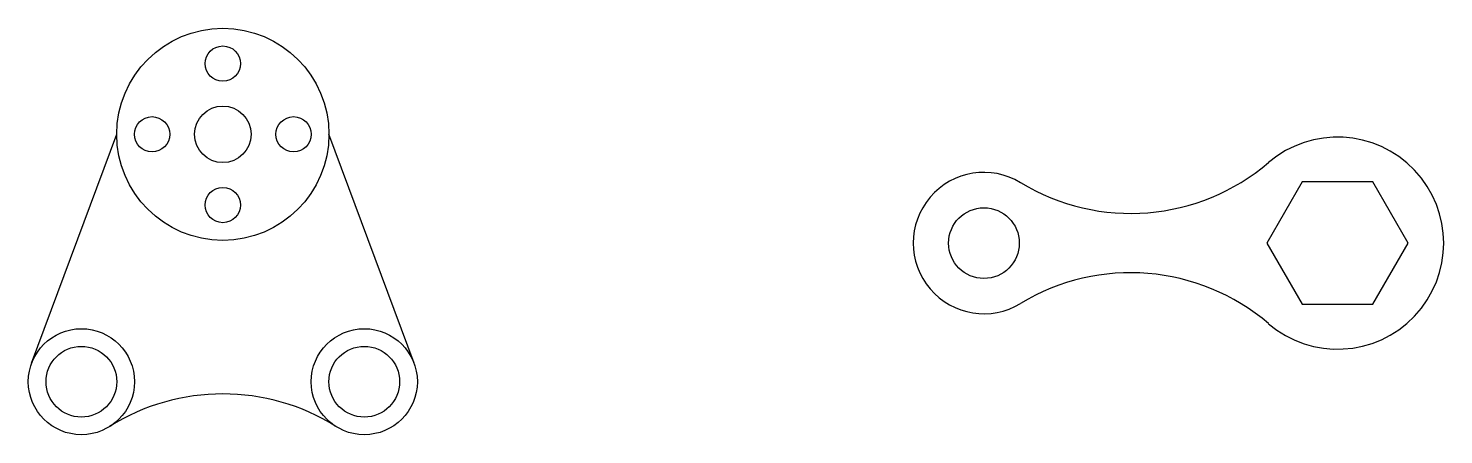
# Model space of a CAD drawing. Header units: millimetres. Extents: x 950 to 1350, y 176 to 291.
import ezdxf

# ---------------------------------------------------------------- set-up
doc = ezdxf.new("R2010")
doc.units = ezdxf.units.MM

msp = doc.modelspace()

# ---------------------------------------------------------------- linework, layer by layer
for p, q in [((950.75, 196.26), (974.82, 261.03)), ((1058.88, 196.26), (1034.82, 261.03))]:
    msp.add_line(p, q)
msp.add_lwpolyline([(1310.04, 247.57), (1300.04, 230.25), (1310.04, 212.93), (1330.04, 212.93), (1340.04, 230.25), (1330.04, 247.57)], close=True)
for centre, radius in [((1004.82, 261.03), 30), ((1004.82, 281.03), 5), ((1004.82, 261.03), 8), ((984.82, 261.03), 5), ((1024.82, 261.03), 5), ((1004.82, 241.03), 5), ((1220.04, 230.25), 10), ((964.82, 191.03), 15), ((1044.82, 191.03), 15), ((964.82, 191.03), 10), ((1044.82, 191.03), 10)]:
    msp.add_circle(centre, radius)
for centre, radius, start, end in [((1320.04, 230.25), 30, 229.4584, 130.5416), ((1261.54, 298.65), 60, 238.7516, 310.5416), ((1220.04, 230.25), 20, 58.7516, 301.2484), ((1261.54, 161.86), 60, 49.4584, 121.2484), ((1004.82, 127.59), 60, 57.769, 122.231)]:
    msp.add_arc(centre, radius, start, end)

doc.saveas('drawing.dxf')
